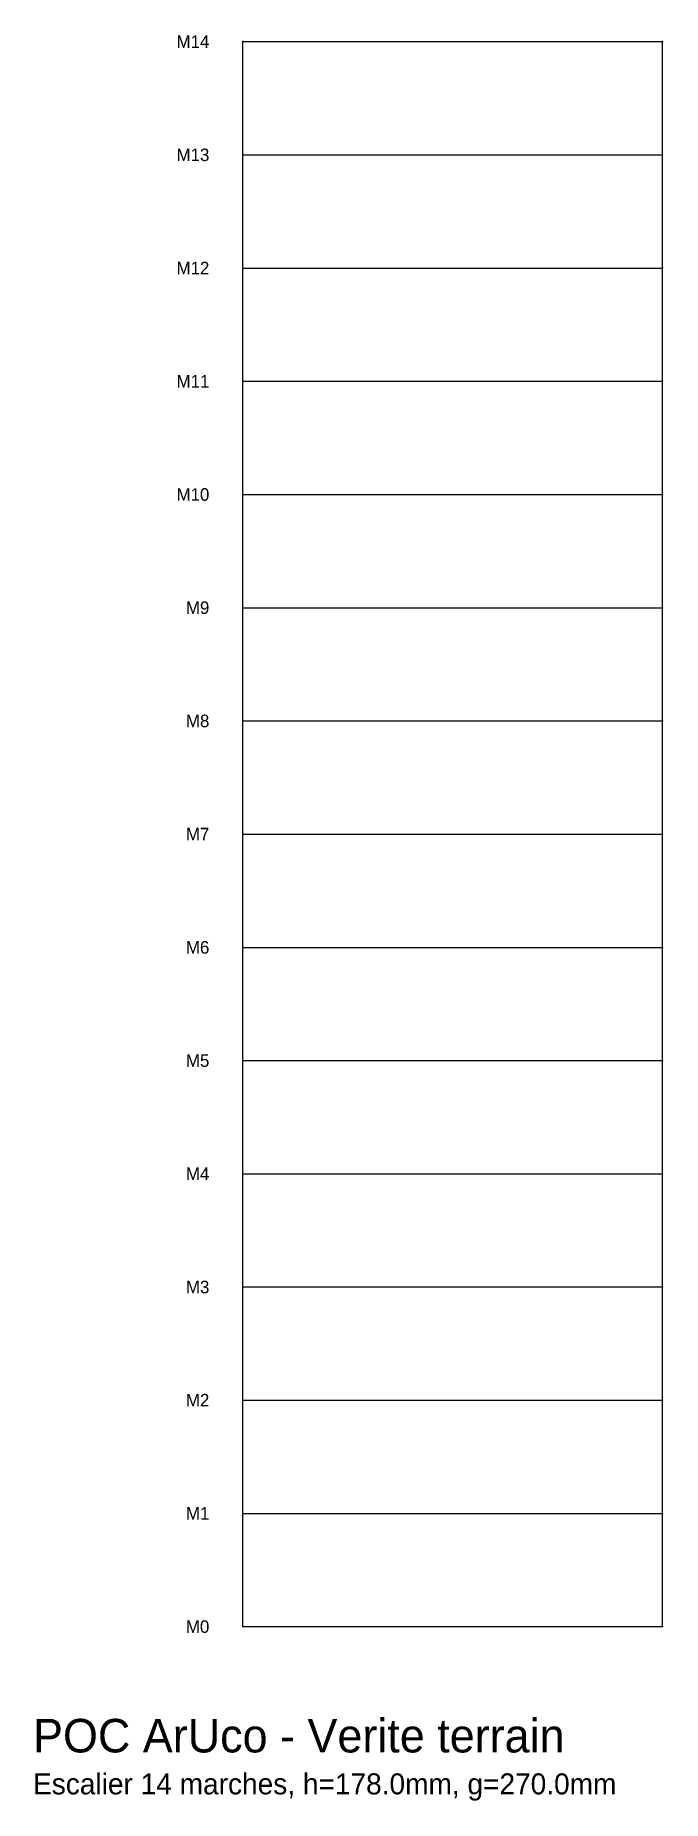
# Model space of a CAD drawing. Header units: metres. Extents: x -495 to 1000, y -415 to 3795.
import ezdxf
from ezdxf.enums import TextEntityAlignment as Align

# ---------------------------------------------------------------- set-up
doc = ezdxf.new("R2010")
doc.units = ezdxf.units.M
for name, color, linetype in [('LABELS', 7, 'Continuous'), ('LIMONS', 5, 'Continuous'), ('NEZ_MARCHE', 2, 'Continuous'), ('POINTS', 1, 'Continuous')]:
    doc.layers.add(name, color=color, linetype=linetype)

msp = doc.modelspace()

# ---------------------------------------------------------------- linework, layer by layer
at = {"layer": 'LIMONS'}
for points in [[(0, 0, 0), (0, 270, 178), (0, 540, 356), (0, 810, 534), (0, 1080, 712), (0, 1350, 890), (0, 1620, 1068), (0, 1890, 1246), (0, 2160, 1424), (0, 2430, 1602), (0, 2700, 1780), (0, 2970, 1958), (0, 3240, 2136), (0, 3510, 2314), (0, 3780, 2492)], [(1000, 0, 0), (1000, 270, 178), (1000, 540, 356), (1000, 810, 534), (1000, 1080, 712), (1000, 1350, 890), (1000, 1620, 1068), (1000, 1890, 1246), (1000, 2160, 1424), (1000, 2430, 1602), (1000, 2700, 1780), (1000, 2970, 1958), (1000, 3240, 2136), (1000, 3510, 2314), (1000, 3780, 2492)]]:
    msp.add_polyline3d(points, dxfattribs=at)
at = {"layer": 'NEZ_MARCHE'}
for p, q in [((0, 3780, 2492), (1000, 3780, 2492)), ((0, 3510, 2314), (1000, 3510, 2314)), ((0, 3240, 2136), (1000, 3240, 2136)), ((0, 2970, 1958), (1000, 2970, 1958)), ((0, 2700, 1780), (1000, 2700, 1780)), ((0, 2430, 1602), (1000, 2430, 1602)), ((0, 2160, 1424), (1000, 2160, 1424)), ((0, 1890, 1246), (1000, 1890, 1246)), ((0, 1620, 1068), (1000, 1620, 1068)), ((0, 1350, 890), (1000, 1350, 890)), ((0, 1080, 712), (1000, 1080, 712)), ((0, 810, 534), (1000, 810, 534)), ((0, 540, 356), (1000, 540, 356)), ((0, 270, 178), (1000, 270, 178)), ((0, 0), (1000, 0))]:
    msp.add_line(p, q, dxfattribs=at)
at = {"layer": 'POINTS'}
for p in [(0, 3780, 2492), (1000, 3780, 2492), (0, 3510, 2314), (1000, 3510, 2314), (0, 3240, 2136), (1000, 3240, 2136), (0, 2970, 1958), (1000, 2970, 1958), (0, 2700, 1780), (1000, 2700, 1780), (0, 2430, 1602), (1000, 2430, 1602), (0, 2160, 1424), (1000, 2160, 1424), (0, 1890, 1246), (1000, 1890, 1246), (0, 1620, 1068), (1000, 1620, 1068), (0, 1350, 890), (1000, 1350, 890), (0, 1080, 712), (1000, 1080, 712), (0, 810, 534), (1000, 810, 534), (0, 540, 356), (1000, 540, 356), (0, 270, 178), (1000, 270, 178), (0, 0), (1000, 0)]:
    msp.add_point(p, dxfattribs=at)

# ---------------------------------------------------------------- texts
at = {"layer": 'LABELS'}
for s, p in [('M14', (-80, 3780, 2492)), ('M13', (-80, 3510, 2314)), ('M12', (-80, 3240, 2136)), ('M11', (-80, 2970, 1958)), ('M10', (-80, 2700, 1780)), ('M9', (-80, 2430, 1602)), ('M8', (-80, 2160, 1424)), ('M7', (-80, 1890, 1246)), ('M6', (-80, 1620, 1068)), ('M5', (-80, 1350, 890)), ('M4', (-80, 1080, 712)), ('M3', (-80, 810, 534)), ('M2', (-80, 540, 356)), ('M1', (-80, 270, 178)), ('M0', (-80, 0))]:
    msp.add_text(s, height=30, dxfattribs=at).set_placement(p, align=Align.MIDDLE_RIGHT)
for s, height, p in [('POC ArUco - Verite terrain', 80, (-500, -300)), ('Escalier 14 marches, h=178.0mm, g=270.0mm', 50, (-500, -400))]:
    msp.add_text(s, height=height, dxfattribs=at).set_placement(p)

doc.saveas('drawing.dxf')
